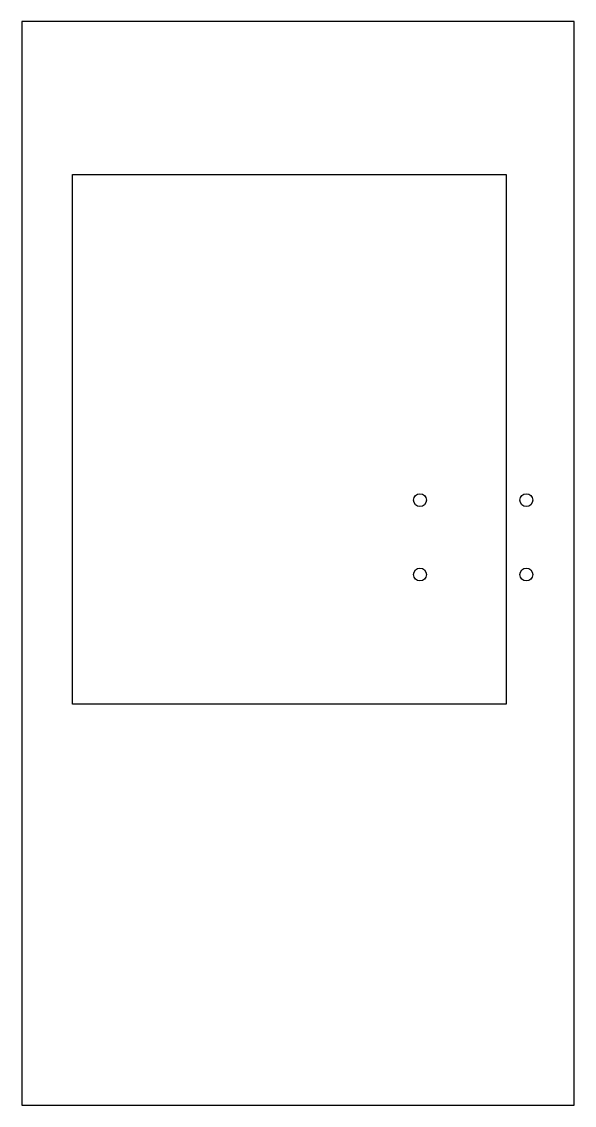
# Model space of a CAD drawing. Header units: millimetres. Extents: x -65 to 67, y 18 to 277.
import ezdxf

# ---------------------------------------------------------------- set-up
doc = ezdxf.new("R2010")
doc.units = ezdxf.units.MM
doc.layers.get('0').update_dxf_attribs({"linetype": 'CONTINUOUS'})

msp = doc.modelspace()

# ---------------------------------------------------------------- linework, layer by layer
for points in [[(66.99, 277.31), (-65.05, 277.31), (-65.05, 18.23), (66.99, 18.23)], [(-52.94, 114.12), (-52.94, 240.73), (50.72, 240.73), (50.72, 114.12)]]:
    msp.add_lwpolyline(points, close=True)
for centre in [(30.12, 162.91), (55.52, 162.91), (30.12, 145.13), (55.52, 145.13)]:
    msp.add_circle(centre, 1.54)

doc.saveas('drawing.dxf')
